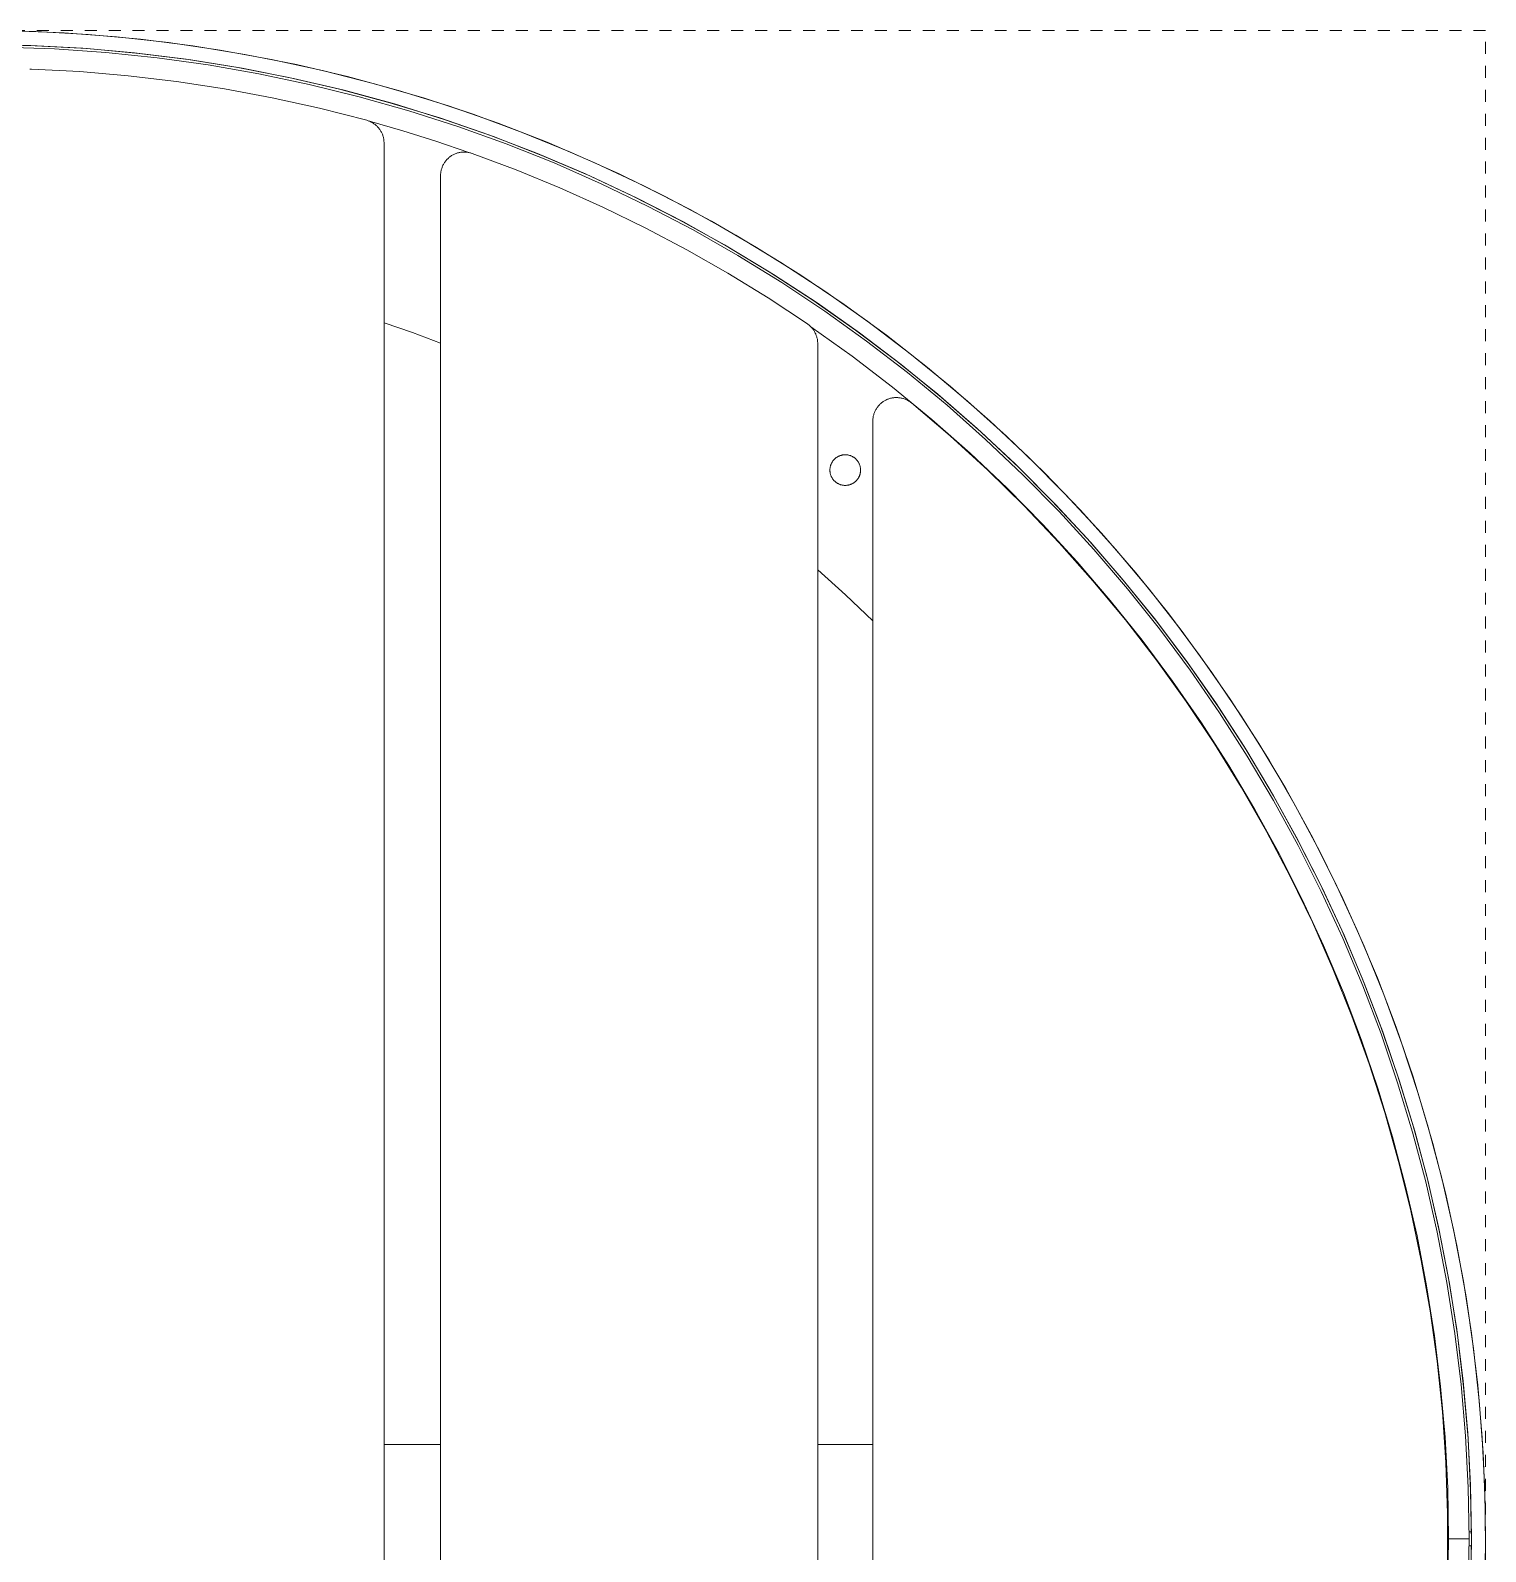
# Model space of a CAD drawing. Header units: inches. Extents: x 4 to 96.5, y 3.2 to 71.9.
# Drawn here: x 20.53 to 32.68, y 15.71 to 28.41 of the extents above; entities that cross this region are included whole.
import ezdxf

# ---------------------------------------------------------------- set-up
doc = ezdxf.new("R2010")
doc.units = ezdxf.units.IN
doc.linetypes.add('HIDDEN', pattern=[1.905, 1.27, -0.635])
doc.layers.add('ZANO_R', color=7, linetype='Continuous', lineweight=0)
doc.layers.add('ZANO_R_przerywana', color=250, linetype='HIDDEN', lineweight=0)

msp = doc.modelspace()

# ---------------------------------------------------------------- linework, layer by layer
at = {"layer": 'ZANO_R'}
for p, q in [((20.13513, 28.41335), (20.5744, 28.40397)), ((20.37595, 28.41011), (20.81228, 28.39248)), ((20.5744, 28.40397), (21.01306, 28.37927)), ((20.81228, 28.39248), (21.24774, 28.35974)), ((21.01306, 28.37927), (21.4506, 28.33929)), ((21.24774, 28.35974), (21.6818, 28.31193)), ((21.4506, 28.33929), (21.88648, 28.28408)), ((20.0972, 28.29534), (20.53217, 28.28735)), ((20.13467, 28.29525), (20.56981, 28.28595)), ((20.30073, 28.2738), (20.73062, 28.25896)), ((20.53217, 28.28735), (20.96659, 28.26421)), ((20.56981, 28.28595), (21.00437, 28.26148)), ((20.73062, 28.25896), (21.15973, 28.22928)), ((20.96659, 28.26421), (21.39995, 28.22595)), ((21.00437, 28.26148), (21.43781, 28.22188)), ((21.15973, 28.22928), (21.58757, 28.18481)), ((21.39995, 28.22595), (21.8317, 28.1726)), ((21.43781, 28.22188), (21.8696, 28.16718)), ((21.6818, 28.31193), (22.11394, 28.2491)), ((21.88648, 28.28408), (22.32017, 28.2137)), ((22.11394, 28.2491), (22.54365, 28.17133)), ((22.32017, 28.2137), (22.75115, 28.12824)), ((20.53111, 28.09074), (20.52438, 28.09064)), ((20.53783, 28.09061), (20.53111, 28.09074)), ((20.53783, 28.09061), (20.94289, 28.06939)), ((21.58757, 28.18481), (22.01362, 28.1256)), ((21.8317, 28.1726), (22.26134, 28.10423)), ((21.8696, 28.16718), (22.29923, 28.09747)), ((22.01362, 28.1256), (22.43736, 28.05172)), ((22.26134, 28.10423), (22.68833, 28.02094)), ((22.29923, 28.09747), (22.72616, 28.01281)), ((22.54365, 28.17133), (22.9704, 28.07872)), ((22.75115, 28.12824), (23.17888, 28.02781)), ((22.9704, 28.07872), (23.39369, 27.97138)), ((20.94289, 28.06939), (21.34703, 28.0348)), ((21.34703, 28.0348), (21.7498, 27.98689)), ((21.7498, 27.98689), (22.15077, 27.92571)), ((22.43736, 28.05172), (22.85831, 27.96326)), ((22.68833, 28.02094), (23.11216, 27.92281)), ((22.72616, 28.01281), (23.14988, 27.91331)), ((22.85831, 27.96326), (23.27595, 27.86032)), ((23.17888, 28.02781), (23.60284, 27.91252)), ((23.39369, 27.97138), (23.813, 27.84942)), ((22.15077, 27.92571), (22.5495, 27.85132)), ((22.5495, 27.85132), (22.94556, 27.7638)), ((23.11216, 27.92281), (23.53231, 27.80996)), ((23.14988, 27.91331), (23.56987, 27.79911)), ((23.27595, 27.86032), (23.68979, 27.74303)), ((23.60284, 27.91252), (24.02253, 27.78251)), ((23.813, 27.84942), (24.22784, 27.71301)), ((22.94556, 27.7638), (23.33852, 27.66326)), ((23.53231, 27.80996), (23.94827, 27.68255)), ((23.56987, 27.79911), (23.98562, 27.67032)), ((23.68979, 27.74303), (24.09934, 27.61152)), ((24.02253, 27.78251), (24.43743, 27.63796)), ((24.22784, 27.71301), (24.6377, 27.5623)), ((23.33852, 27.66326), (23.345, 27.66137)), ((23.345, 27.66137), (23.35141, 27.65925)), ((23.35141, 27.65925), (23.35775, 27.65692)), ((23.35775, 27.65692), (23.36401, 27.65437)), ((23.36248, 27.65502), (23.64081, 27.57458)), ((23.36401, 27.65437), (23.37017, 27.65161)), ((23.37017, 27.65161), (23.37623, 27.64863)), ((23.37623, 27.64863), (23.38219, 27.64546)), ((23.38219, 27.64546), (23.38804, 27.64207)), ((23.38804, 27.64207), (23.39376, 27.63849)), ((23.39376, 27.63849), (23.39936, 27.63472)), ((23.39936, 27.63472), (23.40483, 27.63076)), ((23.40483, 27.63076), (23.41016, 27.62661)), ((23.41016, 27.62661), (23.41534, 27.62228)), ((23.41534, 27.62228), (23.42038, 27.61777)), ((23.42038, 27.61777), (23.42525, 27.6131)), ((23.42525, 27.6131), (23.42996, 27.60826)), ((23.42996, 27.60826), (23.4345, 27.60326)), ((23.4345, 27.60326), (23.43887, 27.59811)), ((23.43887, 27.59811), (23.44306, 27.59281)), ((23.44306, 27.59281), (23.44706, 27.58738)), ((23.44706, 27.58738), (23.45088, 27.5818)), ((23.45088, 27.5818), (23.4545, 27.5761)), ((23.4545, 27.5761), (23.45793, 27.57028)), ((23.45793, 27.57028), (23.46115, 27.56435)), ((23.64081, 27.57458), (23.91716, 27.4876)), ((23.94827, 27.68255), (24.35954, 27.54071)), ((23.98562, 27.67032), (24.39663, 27.52712)), ((24.09934, 27.61152), (24.5041, 27.46595)), ((24.43743, 27.63796), (24.84704, 27.47902)), ((23.46115, 27.56435), (23.46417, 27.55831)), ((23.46417, 27.55831), (23.46698, 27.55217)), ((23.46698, 27.55217), (23.46957, 27.54593)), ((23.46957, 27.54593), (23.47195, 27.53961)), ((23.47195, 27.53961), (23.47411, 27.53321)), ((23.47411, 27.53321), (23.47606, 27.52675)), ((23.47606, 27.52675), (23.47777, 27.52021)), ((23.47777, 27.52021), (23.47927, 27.51363)), ((23.47927, 27.51363), (23.48054, 27.50699)), ((23.48054, 27.50699), (23.48157, 27.50032)), ((23.48157, 27.50032), (23.48238, 27.49362)), ((23.48238, 27.49362), (23.48296, 27.48689)), ((23.48296, 27.48689), (23.48331, 27.48014)), ((23.48331, 27.48014), (23.48342, 27.47339)), ((23.48342, 4.1576), (23.48342, 27.47339)), ((23.91716, 27.4876), (24.19139, 27.39413)), ((24.35954, 27.54071), (24.76561, 27.38462)), ((24.39663, 27.52712), (24.8024, 27.36967)), ((24.5041, 27.46595), (24.90359, 27.3065)), ((24.6377, 27.5623), (25.04208, 27.39748)), ((24.84704, 27.47902), (25.25086, 27.30589)), ((23.98927, 27.31085), (23.99318, 27.31647)), ((23.99318, 27.31647), (23.99729, 27.32194)), ((23.99729, 27.32194), (24.00158, 27.32727)), ((24.00158, 27.32727), (24.00606, 27.33245)), ((24.00606, 27.33245), (24.01072, 27.33747)), ((24.01072, 27.33747), (24.01554, 27.34233)), ((24.01554, 27.34233), (24.02054, 27.34701)), ((24.02054, 27.34701), (24.02569, 27.35152)), ((24.02569, 27.35152), (24.031, 27.35584)), ((24.031, 27.35584), (24.03645, 27.35998)), ((24.03645, 27.35998), (24.04204, 27.36393)), ((24.04204, 27.36393), (24.04777, 27.36768)), ((24.04777, 27.36768), (24.05363, 27.37122)), ((24.05363, 27.37122), (24.0596, 27.37457)), ((24.0596, 27.37457), (24.06569, 27.3777)), ((24.06569, 27.3777), (24.07188, 27.38062)), ((24.07188, 27.38062), (24.07817, 27.38332)), ((24.07817, 27.38332), (24.08455, 27.3858)), ((24.08455, 27.3858), (24.09102, 27.38806)), ((24.09102, 27.38806), (24.09755, 27.39009)), ((24.09755, 27.39009), (24.10416, 27.39189)), ((24.10416, 27.39189), (24.11082, 27.39346)), ((24.11082, 27.39346), (24.11753, 27.3948)), ((24.11753, 27.3948), (24.12429, 27.39591)), ((24.12429, 27.39591), (24.13108, 27.39678)), ((24.13108, 27.39678), (24.1379, 27.39741)), ((24.1379, 27.39741), (24.14473, 27.39781)), ((24.14473, 27.39781), (24.15158, 27.39797)), ((24.15158, 27.39797), (24.15842, 27.39789)), ((24.15842, 27.39789), (24.16526, 27.39757)), ((24.16526, 27.39757), (24.17208, 27.39701)), ((24.17208, 27.39701), (24.17888, 27.39622)), ((24.17888, 27.39622), (24.18565, 27.39519)), ((24.18565, 27.39519), (24.19238, 27.39393)), ((24.19238, 27.39393), (24.19906, 27.39243)), ((24.19906, 27.39243), (24.20568, 27.3907)), ((24.20568, 27.3907), (24.21224, 27.38874)), ((24.21224, 27.38874), (24.21873, 27.38656)), ((24.21873, 27.38656), (24.58754, 27.24851)), ((24.76561, 27.38462), (25.166, 27.21448)), ((24.8024, 27.36967), (25.20243, 27.19817)), ((25.04208, 27.39748), (25.44052, 27.21874)), ((23.95585, 27.20113), (23.95597, 27.20797)), ((23.95585, 27.20113), (23.95585, 4.42987)), ((23.95597, 27.20797), (23.95632, 27.21481)), ((23.95632, 27.21481), (23.95692, 27.22163)), ((23.95692, 27.22163), (23.95775, 27.22842)), ((23.95775, 27.22842), (23.95882, 27.23519)), ((23.95882, 27.23519), (23.96012, 27.24191)), ((23.96012, 27.24191), (23.96165, 27.24858)), ((23.96165, 27.24858), (23.96342, 27.25519)), ((23.96342, 27.25519), (23.96541, 27.26174)), ((23.96541, 27.26174), (23.96763, 27.26822)), ((23.96763, 27.26822), (23.97008, 27.27461)), ((23.97008, 27.27461), (23.97275, 27.28092)), ((23.97275, 27.28092), (23.97563, 27.28713)), ((23.97563, 27.28713), (23.97873, 27.29323)), ((23.97873, 27.29323), (23.98203, 27.29923)), ((23.98203, 27.29923), (23.98555, 27.3051)), ((23.98555, 27.3051), (23.98927, 27.31085)), ((24.58754, 27.24851), (24.95174, 27.0987)), ((24.90359, 27.3065), (25.29735, 27.13336)), ((25.166, 27.21448), (25.56021, 27.03048)), ((25.20243, 27.19817), (25.59624, 27.01282)), ((25.25086, 27.30589), (25.64839, 27.11879)), ((25.44052, 27.21874), (25.83251, 27.0263)), ((24.95174, 27.0987), (25.31095, 26.9373)), ((25.29735, 27.13336), (25.68489, 26.94673)), ((25.64839, 27.11879), (26.03916, 26.91794)), ((25.31095, 26.9373), (25.6648, 26.76447)), ((25.56021, 27.03048), (25.94777, 26.83286)), ((25.59624, 27.01282), (25.98334, 26.81386)), ((25.68489, 26.94673), (26.06576, 26.74683)), ((25.83251, 27.0263), (26.21761, 26.82039)), ((25.94777, 26.83286), (26.32821, 26.62185)), ((25.98334, 26.81386), (26.36327, 26.60151)), ((26.03916, 26.91794), (26.42268, 26.70359)), ((26.21761, 26.82039), (26.59533, 26.60126)), ((25.6648, 26.76447), (26.01292, 26.58038)), ((26.06576, 26.74683), (26.43951, 26.53391)), ((26.42268, 26.70359), (26.7985, 26.47599)), ((26.01292, 26.58038), (26.35497, 26.38522)), ((26.32821, 26.62185), (26.70106, 26.3977)), ((26.36327, 26.60151), (26.73557, 26.37605)), ((26.59533, 26.60126), (26.96524, 26.36916)), ((26.43951, 26.53391), (26.80568, 26.30821)), ((26.7985, 26.47599), (27.16616, 26.23543)), ((26.35497, 26.38522), (26.69058, 26.17921)), ((26.70106, 26.3977), (27.06588, 26.1607)), ((26.73557, 26.37605), (27.09978, 26.13774)), ((26.80568, 26.30821), (27.16384, 26.07001)), ((26.96524, 26.36916), (27.32687, 26.12439)), ((26.69058, 26.17921), (27.01942, 25.96253)), ((27.16616, 26.23543), (27.5252, 25.98219)), ((27.06588, 26.1607), (27.42221, 25.91112)), ((27.09978, 26.13774), (27.45545, 25.88688)), ((27.16384, 26.07001), (27.51357, 25.81959)), ((27.32687, 26.12439), (27.67981, 25.86723)), ((23.48342, 25.97242), (23.72063, 25.8901)), ((27.01942, 25.96253), (27.025, 25.95859)), ((27.025, 25.95859), (27.03043, 25.95445)), ((27.03043, 25.95445), (27.03572, 25.95012)), ((27.03572, 25.95012), (27.04086, 25.94561)), ((27.04086, 25.94561), (27.04584, 25.94093)), ((27.04584, 25.94093), (27.05065, 25.93608)), ((27.04786, 25.93893), (27.39388, 25.69225)), ((27.05065, 25.93608), (27.05529, 25.93106)), ((27.05529, 25.93106), (27.05976, 25.92589)), ((27.05976, 25.92589), (27.06404, 25.92056)), ((27.06404, 25.92056), (27.06813, 25.91509)), ((27.5252, 25.98219), (27.87519, 25.71659)), ((23.72063, 25.8901), (23.95585, 25.80225)), ((27.06813, 25.91509), (27.07203, 25.90948)), ((27.07203, 25.90948), (27.07574, 25.90373)), ((27.07574, 25.90373), (27.07924, 25.89787)), ((27.07924, 25.89787), (27.08254, 25.89188)), ((27.08254, 25.89188), (27.08562, 25.88578)), ((27.08562, 25.88578), (27.0885, 25.87958)), ((27.0885, 25.87958), (27.09115, 25.87329)), ((27.09115, 25.87329), (27.09359, 25.8669)), ((27.09359, 25.8669), (27.0958, 25.86043)), ((27.0958, 25.86043), (27.09779, 25.8539)), ((27.09779, 25.8539), (27.09955, 25.84729)), ((27.09955, 25.84729), (27.10108, 25.84063)), ((27.10108, 25.84063), (27.10238, 25.83392)), ((27.10238, 25.83392), (27.10344, 25.82717)), ((27.10344, 25.82717), (27.10427, 25.82039)), ((27.10427, 25.82039), (27.10486, 25.81358)), ((27.10486, 25.81358), (27.10522, 25.80675)), ((27.10522, 25.80675), (27.10534, 25.79992)), ((27.10534, 5.83107), (27.10534, 25.79992)), ((27.42221, 25.91112), (27.76963, 25.64928)), ((27.45545, 25.88688), (27.80216, 25.62377)), ((27.51357, 25.81959), (27.85445, 25.55725)), ((27.67981, 25.86723), (28.02362, 25.59799)), ((27.39388, 25.69225), (27.73117, 25.43374)), ((27.87519, 25.71659), (28.21571, 25.43895)), ((27.76963, 25.64928), (28.1077, 25.37549)), ((27.80216, 25.62377), (28.13949, 25.34873)), ((27.85445, 25.55725), (28.18607, 25.28329)), ((28.02362, 25.59799), (28.3579, 25.317)), ((27.73117, 25.43374), (28.0593, 25.16373)), ((28.21571, 25.43895), (28.54634, 25.1496)), ((27.61137, 25.27649), (27.61584, 25.28167)), ((27.61584, 25.28167), (27.62049, 25.28669)), ((27.62049, 25.28669), (27.62531, 25.29154)), ((27.62531, 25.29154), (27.63029, 25.29622)), ((27.63029, 25.29622), (27.63544, 25.30073)), ((27.63544, 25.30073), (27.64074, 25.30506)), ((27.64074, 25.30506), (27.64619, 25.3092)), ((27.64619, 25.3092), (27.65177, 25.31314)), ((27.65177, 25.31314), (27.65749, 25.31689)), ((27.65749, 25.31689), (27.66334, 25.32044)), ((27.66334, 25.32044), (27.66931, 25.32379)), ((27.66931, 25.32379), (27.67539, 25.32692)), ((27.67539, 25.32692), (27.68158, 25.32984)), ((27.68158, 25.32984), (27.68786, 25.33255)), ((27.68786, 25.33255), (27.69423, 25.33503)), ((27.69423, 25.33503), (27.70069, 25.3373)), ((27.70069, 25.3373), (27.70722, 25.33933)), ((27.70722, 25.33933), (27.71382, 25.34114)), ((27.71382, 25.34114), (27.72047, 25.34272)), ((27.72047, 25.34272), (27.72718, 25.34406)), ((27.72718, 25.34406), (27.73393, 25.34518)), ((27.73393, 25.34518), (27.74071, 25.34605)), ((27.74071, 25.34605), (27.74752, 25.34669)), ((27.74752, 25.34669), (27.75435, 25.3471)), ((27.75435, 25.3471), (27.76119, 25.34726)), ((27.76119, 25.34726), (27.76803, 25.34719)), ((27.76803, 25.34719), (27.77487, 25.34688)), ((27.77487, 25.34688), (27.78169, 25.34633)), ((27.78169, 25.34633), (27.78848, 25.34555)), ((27.78848, 25.34555), (27.79525, 25.34453)), ((27.79525, 25.34453), (27.80197, 25.34328)), ((27.80197, 25.34328), (27.80865, 25.34179)), ((27.80865, 25.34179), (27.81527, 25.34007)), ((27.81527, 25.34007), (27.82183, 25.33813)), ((27.82183, 25.33813), (27.82831, 25.33595)), ((27.82831, 25.33595), (27.83472, 25.33355)), ((27.83472, 25.33355), (27.84104, 25.33094)), ((27.84104, 25.33094), (27.84727, 25.3281)), ((27.84727, 25.3281), (27.85339, 25.32505)), ((27.85339, 25.32505), (27.8594, 25.32179)), ((27.8594, 25.32179), (27.8653, 25.31832)), ((27.8653, 25.31832), (27.87107, 25.31464)), ((27.87107, 25.31464), (27.87671, 25.31077)), ((27.87671, 25.31077), (27.88221, 25.30671)), ((27.88221, 25.30671), (27.88757, 25.30246)), ((27.88757, 25.30246), (28.21118, 25.02681)), ((28.1077, 25.37549), (28.43603, 25.09008)), ((28.13949, 25.34873), (28.46702, 25.06209)), ((28.18607, 25.28329), (28.50803, 24.99806)), ((28.3579, 25.317), (28.68223, 25.02459)), ((27.5657, 25.15042), (27.56582, 25.15726)), ((27.56582, 25.15726), (27.56617, 25.16409)), ((27.56617, 25.16409), (27.56677, 25.17091)), ((27.56677, 25.17091), (27.5676, 25.1777)), ((27.5676, 25.1777), (27.56866, 25.18446)), ((27.56866, 25.18446), (27.56996, 25.19117)), ((27.56996, 25.19117), (27.57149, 25.19784)), ((27.57149, 25.19784), (27.57326, 25.20445)), ((27.57326, 25.20445), (27.57525, 25.21099)), ((27.57525, 25.21099), (27.57747, 25.21747)), ((27.57747, 25.21747), (27.57991, 25.22386)), ((27.57991, 25.22386), (27.58257, 25.23016)), ((27.58257, 25.23016), (27.58545, 25.23636)), ((27.58545, 25.23636), (27.58854, 25.24247)), ((27.58854, 25.24247), (27.59185, 25.24846)), ((27.59185, 25.24846), (27.59535, 25.25433)), ((27.59535, 25.25433), (27.59907, 25.26007)), ((27.59907, 25.26007), (27.60297, 25.26569)), ((27.60297, 25.26569), (27.60708, 25.27116)), ((27.60708, 25.27116), (27.61137, 25.27649)), ((28.0593, 25.16373), (28.3779, 24.88252)), ((27.5657, 25.15042), (27.5657, 6.48057)), ((28.43603, 25.09008), (28.75422, 24.7934)), ((28.46702, 25.06209), (28.78435, 24.7642)), ((28.54634, 25.1496), (28.86668, 24.84889)), ((28.21118, 25.02681), (28.52505, 24.74012)), ((28.50803, 24.99806), (28.81996, 24.70188)), ((28.68223, 25.02459), (28.99624, 24.72112)), ((27.21078, 24.77014), (27.21183, 24.77443)), ((27.21183, 24.77443), (27.21304, 24.77868)), ((27.21304, 24.77868), (27.21439, 24.78289)), ((27.21439, 24.78289), (27.21588, 24.78704)), ((27.21588, 24.78704), (27.21752, 24.79114)), ((27.21752, 24.79114), (27.2193, 24.79519)), ((27.2193, 24.79519), (27.22122, 24.79917)), ((27.22122, 24.79917), (27.22327, 24.80308)), ((27.22327, 24.80308), (27.22545, 24.80692)), ((27.22545, 24.80692), (27.22777, 24.81068)), ((27.22777, 24.81068), (27.23022, 24.81435)), ((27.23022, 24.81435), (27.23279, 24.81795)), ((27.23279, 24.81795), (27.23548, 24.82145)), ((27.23548, 24.82145), (27.2383, 24.82485)), ((27.2383, 24.82485), (27.24123, 24.82816)), ((27.24123, 24.82816), (27.24427, 24.83136)), ((27.24427, 24.83136), (27.24742, 24.83446)), ((27.24742, 24.83446), (27.25067, 24.83744)), ((27.25067, 24.83744), (27.25403, 24.84031)), ((27.25403, 24.84031), (27.25748, 24.84307)), ((27.25748, 24.84307), (27.26103, 24.8457)), ((27.26103, 24.8457), (27.26466, 24.84821)), ((27.26466, 24.84821), (27.26838, 24.85059)), ((27.26838, 24.85059), (27.27218, 24.85284)), ((27.27218, 24.85284), (27.27606, 24.85496)), ((27.27606, 24.85496), (27.28, 24.85695)), ((27.28, 24.85695), (27.28401, 24.8588)), ((27.28401, 24.8588), (27.28809, 24.8605)), ((27.28809, 24.8605), (27.29222, 24.86207)), ((27.29222, 24.86207), (27.2964, 24.86349)), ((27.2964, 24.86349), (27.30063, 24.86477)), ((27.30063, 24.86477), (27.3049, 24.8659)), ((27.3049, 24.8659), (27.3092, 24.86688)), ((27.3092, 24.86688), (27.31354, 24.86772)), ((27.31354, 24.86772), (27.3179, 24.8684)), ((27.3179, 24.8684), (27.32229, 24.86893)), ((27.32229, 24.86893), (27.32669, 24.86931)), ((27.32669, 24.86931), (27.3311, 24.86954)), ((27.3311, 24.86954), (27.33552, 24.86962)), ((27.33552, 24.86962), (27.33993, 24.86954)), ((27.33993, 24.86954), (27.34434, 24.86931)), ((27.34434, 24.86931), (27.34874, 24.86893)), ((27.34874, 24.86893), (27.35313, 24.8684)), ((27.35313, 24.8684), (27.35749, 24.86772)), ((27.35749, 24.86772), (27.36183, 24.86688)), ((27.36183, 24.86688), (27.36614, 24.8659)), ((27.36614, 24.8659), (27.37041, 24.86477)), ((27.37041, 24.86477), (27.37463, 24.86349)), ((27.37463, 24.86349), (27.37882, 24.86207)), ((27.37882, 24.86207), (27.38295, 24.8605)), ((27.38295, 24.8605), (27.38702, 24.8588)), ((27.38702, 24.8588), (27.39103, 24.85695)), ((27.39103, 24.85695), (27.39498, 24.85496)), ((27.39498, 24.85496), (27.39885, 24.85284)), ((27.39885, 24.85284), (27.40265, 24.85059)), ((27.40265, 24.85059), (27.40637, 24.84821)), ((27.40637, 24.84821), (27.41001, 24.8457)), ((27.41001, 24.8457), (27.41355, 24.84307)), ((27.41355, 24.84307), (27.41701, 24.84031)), ((27.41701, 24.84031), (27.42036, 24.83744)), ((27.42036, 24.83744), (27.42362, 24.83446)), ((27.42362, 24.83446), (27.42677, 24.83136)), ((27.42677, 24.83136), (27.42981, 24.82816)), ((27.42981, 24.82816), (27.43274, 24.82485)), ((27.43274, 24.82485), (27.43555, 24.82145)), ((27.43555, 24.82145), (27.43824, 24.81795)), ((27.43824, 24.81795), (27.44082, 24.81435)), ((27.44082, 24.81435), (27.44326, 24.81068)), ((27.44326, 24.81068), (27.44558, 24.80692)), ((27.44558, 24.80692), (27.44777, 24.80308)), ((27.44777, 24.80308), (27.44982, 24.79917)), ((27.44982, 24.79917), (27.45174, 24.79519)), ((27.45174, 24.79519), (27.45351, 24.79114)), ((27.45351, 24.79114), (27.45515, 24.78704)), ((27.45515, 24.78704), (27.45665, 24.78289)), ((27.45665, 24.78289), (27.458, 24.77868)), ((27.458, 24.77868), (27.4592, 24.77443)), ((27.4592, 24.77443), (27.46026, 24.77014)), ((28.3779, 24.88252), (28.68659, 24.59046)), ((28.75422, 24.7934), (29.06187, 24.48581)), ((28.86668, 24.84889), (29.17633, 24.5372)), ((27.20759, 24.74388), (27.20774, 24.74829)), ((27.20759, 24.73946), (27.20759, 24.74388)), ((27.20774, 24.73505), (27.20759, 24.73946)), ((27.20774, 24.74829), (27.20805, 24.7527)), ((27.20805, 24.73064), (27.20774, 24.73505)), ((27.20805, 24.7527), (27.2085, 24.75709)), ((27.2085, 24.72625), (27.20805, 24.73064)), ((27.2085, 24.75709), (27.20911, 24.76147)), ((27.20911, 24.72187), (27.2085, 24.72625)), ((27.20911, 24.76147), (27.20987, 24.76582)), ((27.20987, 24.71752), (27.20911, 24.72187)), ((27.20987, 24.76582), (27.21078, 24.77014)), ((27.21078, 24.7132), (27.20987, 24.71752)), ((27.21183, 24.70891), (27.21078, 24.7132)), ((27.21304, 24.70466), (27.21183, 24.70891)), ((27.21439, 24.70046), (27.21304, 24.70466)), ((27.21588, 24.6963), (27.21439, 24.70046)), ((27.21752, 24.6922), (27.21588, 24.6963)), ((27.2193, 24.68816), (27.21752, 24.6922)), ((27.22122, 24.68418), (27.2193, 24.68816)), ((27.22327, 24.68026), (27.22122, 24.68418)), ((27.22545, 24.67643), (27.22327, 24.68026)), ((27.22777, 24.67267), (27.22545, 24.67643)), ((27.23022, 24.66899), (27.22777, 24.67267)), ((27.23279, 24.6654), (27.23022, 24.66899)), ((27.23548, 24.6619), (27.23279, 24.6654)), ((27.2383, 24.65849), (27.23548, 24.6619)), ((27.24123, 24.65519), (27.2383, 24.65849)), ((27.24427, 24.65198), (27.24123, 24.65519)), ((27.24742, 24.64889), (27.24427, 24.65198)), ((27.25067, 24.6459), (27.24742, 24.64889)), ((27.42362, 24.64889), (27.42036, 24.6459)), ((27.42677, 24.65198), (27.42362, 24.64889)), ((27.42981, 24.65519), (27.42677, 24.65198)), ((27.43274, 24.65849), (27.42981, 24.65519)), ((27.43555, 24.6619), (27.43274, 24.65849)), ((27.43824, 24.6654), (27.43555, 24.6619)), ((27.44082, 24.66899), (27.43824, 24.6654)), ((27.44326, 24.67267), (27.44082, 24.66899)), ((27.44558, 24.67643), (27.44326, 24.67267)), ((27.44777, 24.68026), (27.44558, 24.67643)), ((27.44982, 24.68418), (27.44777, 24.68026)), ((27.45174, 24.68816), (27.44982, 24.68418)), ((27.45351, 24.6922), (27.45174, 24.68816)), ((27.45515, 24.6963), (27.45351, 24.6922)), ((27.45665, 24.70046), (27.45515, 24.6963)), ((27.458, 24.70466), (27.45665, 24.70046)), ((27.4592, 24.70891), (27.458, 24.70466)), ((27.46026, 24.7132), (27.4592, 24.70891)), ((27.46026, 24.77014), (27.46117, 24.76582)), ((27.46117, 24.71752), (27.46026, 24.7132)), ((27.46117, 24.76582), (27.46192, 24.76147)), ((27.46192, 24.72187), (27.46117, 24.71752)), ((27.46192, 24.76147), (27.46253, 24.75709)), ((27.46253, 24.72625), (27.46192, 24.72187)), ((27.46253, 24.75709), (27.46299, 24.7527)), ((27.46299, 24.73064), (27.46253, 24.72625)), ((27.46299, 24.7527), (27.46329, 24.74829)), ((27.46329, 24.73505), (27.46299, 24.73064)), ((27.46329, 24.74829), (27.46345, 24.74388)), ((27.46345, 24.73946), (27.46329, 24.73505)), ((27.46345, 24.74388), (27.46345, 24.73946)), ((28.52505, 24.74012), (28.82882, 24.44275)), ((28.78435, 24.7642), (29.09111, 24.45543)), ((28.81996, 24.70188), (29.12148, 24.39511)), ((28.99624, 24.72112), (29.29954, 24.40694)), ((27.25403, 24.64303), (27.25067, 24.6459)), ((27.25748, 24.64028), (27.25403, 24.64303)), ((27.26103, 24.63764), (27.25748, 24.64028)), ((27.26466, 24.63513), (27.26103, 24.63764)), ((27.26838, 24.63275), (27.26466, 24.63513)), ((27.27218, 24.6305), (27.26838, 24.63275)), ((27.27606, 24.62838), (27.27218, 24.6305)), ((27.28, 24.62639), (27.27606, 24.62838)), ((27.28401, 24.62455), (27.28, 24.62639)), ((27.28809, 24.62284), (27.28401, 24.62455)), ((27.29222, 24.62127), (27.28809, 24.62284)), ((27.2964, 24.61985), (27.29222, 24.62127)), ((27.30063, 24.61857), (27.2964, 24.61985)), ((27.3049, 24.61744), (27.30063, 24.61857)), ((27.3092, 24.61646), (27.3049, 24.61744)), ((27.31354, 24.61563), (27.3092, 24.61646)), ((27.3179, 24.61494), (27.31354, 24.61563)), ((27.32229, 24.61441), (27.3179, 24.61494)), ((27.32669, 24.61403), (27.32229, 24.61441)), ((27.3311, 24.6138), (27.32669, 24.61403)), ((27.33552, 24.61372), (27.3311, 24.6138)), ((27.33993, 24.6138), (27.33552, 24.61372)), ((27.34434, 24.61403), (27.33993, 24.6138)), ((27.34874, 24.61441), (27.34434, 24.61403)), ((27.35313, 24.61494), (27.34874, 24.61441)), ((27.35749, 24.61563), (27.35313, 24.61494)), ((27.36183, 24.61646), (27.35749, 24.61563)), ((27.36614, 24.61744), (27.36183, 24.61646)), ((27.37041, 24.61857), (27.36614, 24.61744)), ((27.37463, 24.61985), (27.37041, 24.61857)), ((27.37882, 24.62127), (27.37463, 24.61985)), ((27.38295, 24.62284), (27.37882, 24.62127)), ((27.38702, 24.62455), (27.38295, 24.62284)), ((27.39103, 24.62639), (27.38702, 24.62455)), ((27.39498, 24.62838), (27.39103, 24.62639)), ((27.39885, 24.6305), (27.39498, 24.62838)), ((27.40265, 24.63275), (27.39885, 24.6305)), ((27.40637, 24.63513), (27.40265, 24.63275)), ((27.41001, 24.63764), (27.40637, 24.63513)), ((27.41355, 24.64028), (27.41001, 24.63764)), ((27.41701, 24.64303), (27.41355, 24.64028)), ((27.42036, 24.6459), (27.41701, 24.64303)), ((28.68659, 24.59046), (28.98498, 24.2879)), ((29.17633, 24.5372), (29.47494, 24.2149)), ((28.82882, 24.44275), (29.12211, 24.13504)), ((29.06187, 24.48581), (29.35861, 24.16769)), ((29.09111, 24.45543), (29.38691, 24.13616)), ((29.12148, 24.39511), (29.41223, 24.07811)), ((29.29954, 24.40694), (29.59176, 24.08245)), ((28.98498, 24.2879), (29.27274, 23.9752)), ((29.35861, 24.16769), (29.64408, 23.83941)), ((29.47494, 24.2149), (29.76212, 23.88238)), ((29.12211, 24.13504), (29.40458, 23.81737)), ((29.38691, 24.13616), (29.6714, 23.80676)), ((29.41223, 24.07811), (29.69187, 23.75127)), ((29.59176, 24.08245), (29.87257, 23.74802)), ((27.10534, 23.9072), (27.33861, 23.69897)), ((29.27274, 23.9752), (29.5495, 23.65273)), ((29.40458, 23.81737), (29.67589, 23.49011)), ((29.64408, 23.83941), (29.91794, 23.50139)), ((29.6714, 23.80676), (29.94423, 23.46764)), ((29.76212, 23.88238), (30.03753, 23.54006)), ((27.33861, 23.69897), (27.5657, 23.48401)), ((29.5495, 23.65273), (29.81494, 23.32088)), ((29.69187, 23.75127), (29.96005, 23.41498)), ((29.87257, 23.74802), (30.14162, 23.40406)), ((30.03753, 23.54006), (30.30083, 23.18833)), ((29.67589, 23.49011), (29.93571, 23.15367)), ((29.91794, 23.50139), (30.17985, 23.15402)), ((29.94423, 23.46764), (30.20507, 23.11921)), ((29.96005, 23.41498), (30.21647, 23.06962)), ((30.14162, 23.40406), (30.39858, 23.05098)), ((29.81494, 23.32088), (30.06874, 22.98004)), ((29.93571, 23.15367), (30.18374, 22.80843)), ((30.17985, 23.15402), (30.4295, 22.79774)), ((30.30083, 23.18833), (30.55172, 22.82764)), ((30.20507, 23.11921), (30.4536, 22.7619)), ((30.21647, 23.06962), (30.46082, 22.71562)), ((30.39858, 23.05098), (30.64315, 22.6892)), ((30.06874, 22.98004), (30.3106, 22.63063)), ((30.18374, 22.80843), (30.41967, 22.45482)), ((30.4295, 22.79774), (30.66657, 22.43297)), ((30.4536, 22.7619), (30.68951, 22.39614)), ((30.55172, 22.82764), (30.78987, 22.45842)), ((30.3106, 22.63063), (30.54024, 22.27307)), ((30.46082, 22.71562), (30.69281, 22.3534)), ((30.64315, 22.6892), (30.87504, 22.31917)), ((30.41967, 22.45482), (30.64322, 22.09325)), ((30.66657, 22.43297), (30.89079, 22.06016)), ((30.68951, 22.39614), (30.91254, 22.02238)), ((30.78987, 22.45842), (31.015, 22.08112)), ((30.54024, 22.27307), (30.75736, 21.90777)), ((30.69281, 22.3534), (30.91215, 21.98339)), ((30.87504, 22.31917), (31.09396, 21.94132)), ((30.64322, 22.09325), (30.85413, 21.72417)), ((30.89079, 22.06016), (31.10188, 21.67977)), ((30.91215, 21.98339), (31.11859, 21.60602)), ((30.91254, 22.02238), (31.12239, 21.64107)), ((31.015, 22.08112), (31.22684, 21.6962)), ((30.75736, 21.90777), (30.96172, 21.53518)), ((31.09396, 21.94132), (31.29966, 21.55612)), ((30.85413, 21.72417), (31.05214, 21.34801)), ((31.10188, 21.67977), (31.29958, 21.29224)), ((31.11859, 21.60602), (31.31188, 21.22176)), ((31.12239, 21.64107), (31.31882, 21.25267)), ((31.22684, 21.6962), (31.42512, 21.30413)), ((30.96172, 21.53518), (31.15307, 21.15575)), ((31.29966, 21.55612), (31.49188, 21.16401)), ((31.05214, 21.34801), (31.23701, 20.96522)), ((31.29958, 21.29224), (31.48365, 20.89806)), ((31.31188, 21.22176), (31.4918, 20.83105)), ((31.31882, 21.25267), (31.50158, 20.85766)), ((31.42512, 21.30413), (31.60962, 20.90538)), ((31.15307, 21.15575), (31.33117, 20.76992)), ((31.49188, 21.16401), (31.6704, 20.76548)), ((31.23701, 20.96522), (31.40853, 20.57626)), ((31.48365, 20.89806), (31.65387, 20.49771)), ((31.50158, 20.85766), (31.67046, 20.45651)), ((31.60962, 20.90538), (31.7801, 20.50044)), ((31.33117, 20.76992), (31.49583, 20.37816)), ((31.4918, 20.83105), (31.65812, 20.43437)), ((31.6704, 20.76548), (31.835, 20.361)), ((31.40853, 20.57626), (31.56649, 20.1816)), ((31.65387, 20.49771), (31.81004, 20.09167)), ((31.67046, 20.45651), (31.82525, 20.04973)), ((31.7801, 20.50044), (31.93635, 20.0898)), ((31.49583, 20.37816), (31.64683, 19.98095)), ((31.65812, 20.43437), (31.81065, 20.03218)), ((31.835, 20.361), (31.98548, 19.95106)), ((31.56649, 20.1816), (31.71069, 19.78172)), ((31.81004, 20.09167), (31.95196, 19.68043)), ((31.93635, 20.0898), (32.07819, 19.67396)), ((31.64683, 19.98095), (31.78401, 19.57874)), ((31.81065, 20.03218), (31.9492, 19.62497)), ((31.82525, 20.04973), (31.96576, 19.63779)), ((31.98548, 19.95106), (32.12166, 19.53615)), ((31.71069, 19.78172), (31.84097, 19.37708)), ((31.78401, 19.57874), (31.90719, 19.17204)), ((31.9492, 19.62497), (32.07362, 19.21321)), ((31.95196, 19.68043), (32.07946, 19.26449)), ((31.96576, 19.63779), (32.09182, 19.2212)), ((32.07819, 19.67396), (32.20544, 19.25343)), ((32.12166, 19.53615), (32.24338, 19.11677)), ((31.84097, 19.37708), (31.95718, 18.96818)), ((32.07362, 19.21321), (32.18376, 18.79741)), ((32.07946, 19.26449), (32.19238, 18.84436)), ((32.09182, 19.2212), (32.20328, 18.80047)), ((32.20544, 19.25343), (32.31795, 18.82871)), ((31.90719, 19.17204), (32.01622, 18.76131)), ((32.24338, 19.11677), (32.35049, 18.69342)), ((31.95718, 18.96818), (32.05916, 18.5555)), ((32.19238, 18.84436), (32.29059, 18.42055)), ((32.31795, 18.82871), (32.41559, 18.40034)), ((32.01622, 18.76131), (32.11099, 18.34706)), ((32.18376, 18.79741), (32.27947, 18.37805)), ((32.20328, 18.80047), (32.29999, 18.3761)), ((32.35049, 18.69342), (32.44286, 18.26662)), ((32.05916, 18.5555), (32.1468, 18.13954)), ((32.11099, 18.34706), (32.19136, 17.92978)), ((32.27947, 18.37805), (32.36066, 17.95564)), ((32.29059, 18.42055), (32.37397, 17.99358)), ((32.29999, 18.3761), (32.38186, 17.94863)), ((32.41559, 18.40034), (32.49822, 17.96882)), ((32.44286, 18.26662), (32.52039, 17.83687)), ((32.1468, 18.13954), (32.22, 17.72079)), ((32.19136, 17.92978), (32.25726, 17.50997)), ((32.36066, 17.95564), (32.42721, 17.53068)), ((32.37397, 17.99358), (32.44242, 17.56396)), ((32.38186, 17.94863), (32.44876, 17.51856)), ((32.49822, 17.96882), (32.56576, 17.53467)), ((32.52039, 17.83687), (32.58298, 17.40469)), ((32.22, 17.72079), (32.27866, 17.29976)), ((32.44242, 17.56396), (32.49585, 17.13221)), ((32.56576, 17.53467), (32.61812, 17.09844)), ((32.25726, 17.50997), (32.30859, 17.08813)), ((32.42721, 17.53068), (32.47906, 17.10368)), ((32.44876, 17.51856), (32.50063, 17.08642)), ((32.27866, 17.29976), (32.32272, 16.87696)), ((32.58298, 17.40469), (32.63055, 16.9706)), ((32.30859, 17.08813), (32.3453, 16.66476)), ((32.47906, 17.10368), (32.51614, 16.67514)), ((32.49585, 17.13221), (32.53421, 16.69886)), ((32.50063, 17.08642), (32.5374, 16.65273)), ((32.61812, 17.09844), (32.65523, 16.66065)), ((32.63055, 16.9706), (32.66305, 16.53512)), ((32.32272, 16.87696), (32.35212, 16.45288)), ((32.3453, 16.66476), (32.36735, 16.24039)), ((32.51614, 16.67514), (32.5384, 16.24557)), ((32.53421, 16.69886), (32.55743, 16.26445)), ((32.5374, 16.65273), (32.55902, 16.21802)), ((32.65523, 16.66065), (32.67706, 16.22183)), ((23.95585, 16.60287), (23.48342, 16.60287)), ((27.5657, 16.60287), (27.10534, 16.60287)), ((32.66305, 16.53512), (32.68043, 16.09878)), ((32.35212, 16.45288), (32.36683, 16.02804)), ((32.55743, 16.26445), (32.5655, 15.82948)), ((32.36735, 16.24039), (32.3747, 15.8155)), ((32.5384, 16.24557), (32.54583, 15.8155)), ((32.55902, 16.21802), (32.56547, 15.78282)), ((32.67706, 16.22183), (32.68357, 15.78252)), ((32.36683, 16.02804), (32.36683, 15.60295)), ((32.68043, 16.09878), (32.68268, 15.6621)), ((32.3747, 15.8155), (32.36735, 15.39061)), ((32.3747, 15.8155), (32.54583, 15.8155)), ((32.54583, 15.8155), (32.5384, 15.38542)), ((32.54569, 15.87467), (32.56533, 15.87467)), ((32.56533, 15.75656), (32.54569, 15.75656)), ((32.56547, 15.78282), (32.55674, 15.34767)), ((32.5655, 15.82948), (32.55841, 15.3945)), ((32.68357, 15.78252), (32.67476, 15.34324)), ((32.68343, 15.87467), (32.68376, 15.87467)), ((32.68376, 15.75656), (32.68343, 15.75656)), ((32.68376, 15.87467), (32.68376, 15.75656))]:
    msp.add_line(p, q, dxfattribs=at)
at = {"layer": 'ZANO_R_przerywana', "ltscale": 0.05}
for points in [[(32.68362, 28.41357), (7.48771, 28.41357)], [(32.68362, 3.21766), (32.68362, 28.41357)]]:
    msp.add_lwpolyline(points, dxfattribs=at)

doc.saveas('drawing.dxf')
